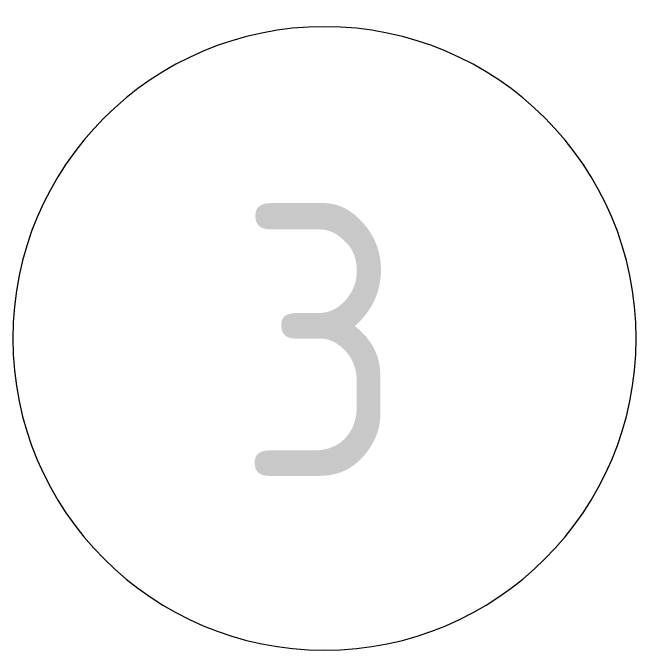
# Model space of a CAD drawing. Header units: millimetres. Extents: x -515342 to 330399, y -224905 to 507333.
# Drawn here: x 238923 to 239723, y -2235 to -1417 of the extents above; entities that cross this region are included whole.
import ezdxf

# ---------------------------------------------------------------- set-up
doc = ezdxf.new("R2010")
doc.units = ezdxf.units.MM
doc.layers.add('Оси', color=7, linetype='Continuous', lineweight=0)
doc.styles.add('GOST Common', font='', dxfattribs={"width": 0.9, "height": 350})
doc.styles.get('GOST Common').set_extended_font_data('GOST Common')

# ---------------------------------------------------------------- blocks, each defined once
blk = doc.blocks.new('Ось сетки - Круг_Ø8 мм-6577-О_АР_Эскиз_Фасад 1-12 копия 1')
at = {"layer": 'Оси'}
for start, end in [(360, 180), (180, 360)]:
    blk.add_arc((0, -3902.57), 400, start, end, dxfattribs=at)

msp = doc.modelspace()

# ---------------------------------------------------------------- block references
at = {"layer": 'Оси'}
msp.add_blockref('Ось сетки - Круг_Ø8 мм-6577-О_АР_Эскиз_Фасад 1-12 копия 1', (239323.3997, 2067.7355), dxfattribs=at)

# ---------------------------------------------------------------- texts
at = {"layer": 'Оси', "insert": (239212.319, -1662.3053), "char_height": 350, "width": 266.961937, "attachment_point": 1, "style": 'GOST Common'}
msp.add_mtext('\\fGOST Common|b0|i0|c204|p34|;\\W.9;3', dxfattribs=at)

doc.saveas('drawing.dxf')
